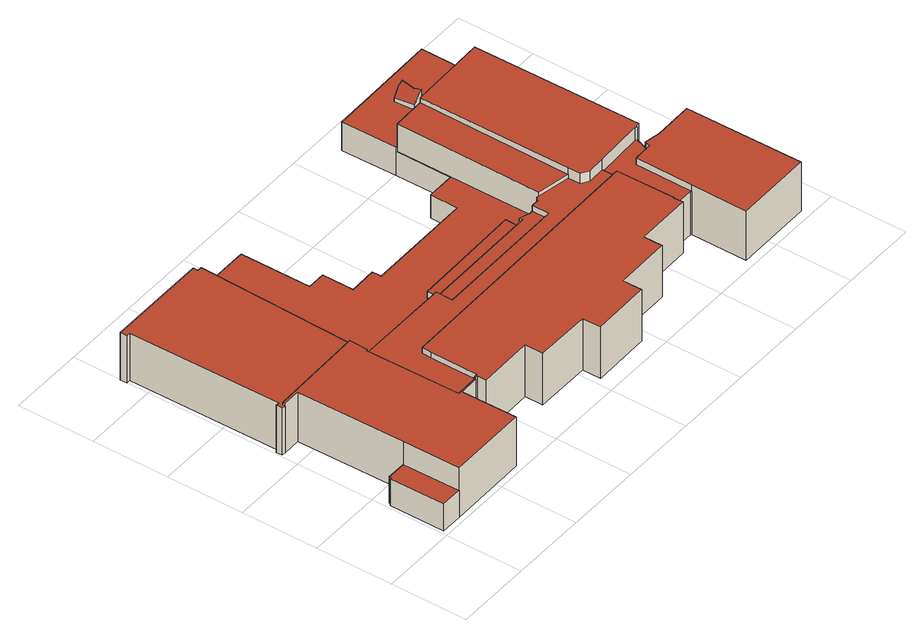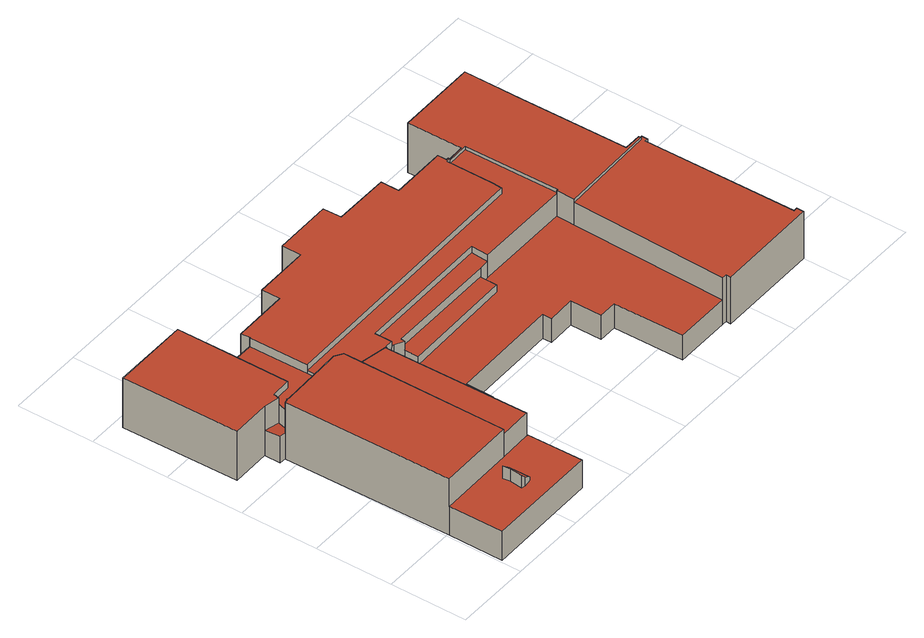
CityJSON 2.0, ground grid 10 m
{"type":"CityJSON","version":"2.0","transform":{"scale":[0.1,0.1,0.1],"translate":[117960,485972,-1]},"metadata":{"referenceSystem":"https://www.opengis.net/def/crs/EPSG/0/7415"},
"CityObjects":{
"building1":{"type":"Building","attributes":{"b3_dak_type":"slanted","b3_extrusie":"standard","b3_h_dak_50p":6.03,"b3_h_dak_70p":6.31,"b3_h_dak_max":7.17,"b3_h_dak_min":2.29,"b3_h_maaiveld":-0.951,"b3_is_glas_dak":false,"b3_kas_warenhuis":false,"b3_mutatie_ahn3_ahn4":false,"b3_mutatie_ahn4_ahn5":false,"b3_n_nok":0,"b3_n_vlakken":22,"b3_opp_buitenmuur":2156,"b3_opp_dak_plat":2074.89,"b3_opp_dak_schuin":8.24,"b3_opp_grond":2135.18,"b3_opp_scheidingsmuur":0,"b3_rmse_lod12":1.86,"b3_rmse_lod13":0.529,"b3_rmse_lod22":0.125,"b3_t_run":1780,"b3_val3dity_lod12":"[]","b3_val3dity_lod13":"[]","b3_val3dity_lod22":"[]","b3_volume_lod12":15484.68,"b3_volume_lod13":13614.12,"b3_volume_lod22":13280.94,"geconstateerd":false,"oorspronkelijkbouwjaar":1982,"status":"Pand in gebruik"},"children":["building1-1"]},
"building1-1":{"type":"BuildingPart","parents":["building1"],"geometry":[{"type":"Solid","lod":"2.2","boundaries":[[[[0,1,2,3,4,5,6,7,8,9,10,11,12,13,14,15,16,17,18,19,20,21,22,23,24,25,26,27,28,29,30,31,32,33,34,35,36,37,38,39,40,41,42,43,44,45,46,47,48,49,50,51,52,53,54]],[[55,43,42,56]],[[56,42,41,57]],[[58,59,60,61]],[[62,22,21,63]],[[64,19,18,65]],[[66,20,19,64]],[[65,18,17,67]],[[68,4,3,69]],[[70,16,15,71]],[[67,17,16,70]],[[72,7,6,73]],[[73,6,5,74]],[[71,15,14,75]],[[75,14,13,76]],[[77,9,8,78]],[[76,13,12,79]],[[79,12,11,80]],[[81,82,10,9,77]],[[78,8,7,72]],[[83,84,85,86]],[[74,5,4,68]],[[69,3,2,87]],[[88,47,46,89]],[[90,50,49,91]],[[92,29,28,93]],[[94,48,47,88]],[[95,44,43,55]],[[96,45,44,95]],[[97,91,49,48,94]],[[57,41,40,98]],[[98,40,39,99]],[[100,101,102,103]],[[104,38,37,105]],[[105,37,36,106]],[[99,39,38,104]],[[106,36,35,107]],[[108,109,110,111]],[[107,35,34,112]],[[113,25,24,114]],[[115,26,25,113]],[[116,114,24,23,117,118]],[[119,120,114,116]],[[93,28,27,121]],[[121,27,26,115,122]],[[117,23,22,62]],[[123,124,125,126]],[[80,11,10,82]],[[127,128,82,81]],[[63,21,20,66,129]],[[129,66,130,131]],[[132,0,54,133,134]],[[135,136,137,120,119]],[[138,139,140,141,142]],[[143,144,145,146,147]],[[148,149,30,29,92]],[[146,145,140,139]],[[150,151,139,138]],[[112,34,33,144,143]],[[144,33,32,152]],[[111,110,153,154]],[[155,156,157,158]],[[156,159,160,161]],[[162,163,159,156,155]],[[122,115,164,165,166]],[[166,165,84,83]],[[167,31,30,149]],[[152,32,31,167]],[[61,60,168,128,127,169]],[[170,171,172,168,60]],[[154,153,173,172,171]],[[174,175,171,170]],[[176,177,178,179]],[[180,181,177,176]],[[126,125,181,180]],[[182,52,51,183]],[[184,53,52,182]],[[185,186,59,58]],[[183,51,50,90]],[[133,54,53,184]],[[165,164,137,136]],[[142,141,136,135]],[[179,178,187,188]],[[188,187,124,123]],[[189,190,191,192]],[[192,191,163,162]],[[193,189,194,195]],[[196,195,194,197,198]],[[169,127,199,200]],[[198,197,151,150]],[[109,201,101,100]],[[161,160,201,109,108]],[[202,203,204,205,206]],[[205,204,186,185]],[[206,205,89,207]],[[207,89,46,45,96]],[[208,209,203,202]],[[210,211,209,208]],[[212,213,173,153]],[[103,102,213,212]],[[87,2,1,214]],[[200,199,214,215]],[[86,85,149,148]],[[134,133,91,97]],[[215,214,1,0,132]],[[118,117,216,217,218]],[[218,217,195,196]],[[217,216,131,219]],[[219,131,130,190,189,193]],[[158,157,175,174]],[[147,146,211,210]],[[137,164,115,113,114,120]],[[149,85,84,165,136,141,140,145,144,152,167]],[[188,123,126,180,176,179]],[[103,212,153,110,109,100]],[[211,146,139,151,197,194,189,192,162,155,158,174,170,60,59,186,204,203,209]],[[218,196,198,150,138,142,135,119,116,118]],[[214,199,127,81,77,78,72,73,74,68,69,87]],[[86,148,92,93,121,122,166,83]],[[91,133,184,182,183,90]],[[215,132,134,97,94,88,89,205,185,58,61,169,200]],[[219,193,195,217]],[[131,216,117,62,63,129],[125,124,187,178,177,181]],[[190,130,66,64,65,67,70,71,75,76,79,80,82,128,168,172,173,213,102,101,201,160,159,163,191]],[[175,157,156,161,108,111,154,171]],[[147,210,208,202,206,207,96,95,55,56,57,98,99,104,105,106,107,112,143]]]],"semantics":{"surfaces":[{"type":"GroundSurface"},{"type":"WallSurface","on_footprint_edge":true},{"type":"WallSurface","on_footprint_edge":false},{"type":"RoofSurface","b3_azimut":215.96,"b3_h_dak_50p":2.78,"b3_h_dak_70p":2.82,"b3_h_dak_max":5.3,"b3_h_dak_min":2.66,"b3_hellingshoek":5.32},{"type":"RoofSurface","b3_azimut":231.55,"b3_h_dak_50p":5.22,"b3_h_dak_70p":5.24,"b3_h_dak_max":7.03,"b3_h_dak_min":5.16,"b3_hellingshoek":0.74},{"type":"RoofSurface","b3_azimut":270.92,"b3_h_dak_50p":4.3,"b3_h_dak_70p":4.74,"b3_h_dak_max":5.21,"b3_h_dak_min":3.82,"b3_hellingshoek":42.02},{"type":"RoofSurface","b3_azimut":358.12,"b3_h_dak_50p":3.53,"b3_h_dak_70p":3.54,"b3_h_dak_max":4.75,"b3_h_dak_min":3.51,"b3_hellingshoek":1},{"type":"RoofSurface","b3_azimut":0.15,"b3_h_dak_50p":5.61,"b3_h_dak_70p":5.61,"b3_h_dak_max":6.98,"b3_h_dak_min":5.59,"b3_hellingshoek":0.324},{"type":"RoofSurface","b3_azimut":271.82,"b3_h_dak_50p":7.04,"b3_h_dak_70p":7.07,"b3_h_dak_max":7.12,"b3_h_dak_min":6.96,"b3_hellingshoek":0.816},{"type":"RoofSurface","b3_azimut":119.35,"b3_h_dak_50p":5.75,"b3_h_dak_70p":5.76,"b3_h_dak_max":6.14,"b3_h_dak_min":5.71,"b3_hellingshoek":0.232},{"type":"RoofSurface","b3_azimut":244.69,"b3_h_dak_50p":6.06,"b3_h_dak_70p":6.07,"b3_h_dak_max":6.08,"b3_h_dak_min":6.05,"b3_hellingshoek":0.114},{"type":"RoofSurface","b3_azimut":60.98,"b3_h_dak_50p":2.85,"b3_h_dak_70p":2.88,"b3_h_dak_max":6.1,"b3_h_dak_min":2.77,"b3_hellingshoek":1.65},{"type":"RoofSurface","b3_azimut":145.08,"b3_h_dak_50p":6.1,"b3_h_dak_70p":6.12,"b3_h_dak_max":6.14,"b3_h_dak_min":6.06,"b3_hellingshoek":0.202},{"type":"RoofSurface","b3_azimut":220.91,"b3_h_dak_50p":6.23,"b3_h_dak_70p":6.27,"b3_h_dak_max":6.97,"b3_h_dak_min":6.11,"b3_hellingshoek":0.767},{"type":"RoofSurface","b3_azimut":256.17,"b3_h_dak_50p":3.16,"b3_h_dak_70p":3.18,"b3_h_dak_max":5.21,"b3_h_dak_min":3.1,"b3_hellingshoek":0.358},{"type":"RoofSurface","b3_azimut":135.76,"b3_h_dak_50p":2.49,"b3_h_dak_70p":2.52,"b3_h_dak_max":5.75,"b3_h_dak_min":2.37,"b3_hellingshoek":0.353},{"type":"RoofSurface","b3_azimut":357.8,"b3_h_dak_50p":4.77,"b3_h_dak_70p":4.78,"b3_h_dak_max":5.6,"b3_h_dak_min":4.74,"b3_hellingshoek":1.2},{"type":"RoofSurface","b3_azimut":356.38,"b3_h_dak_50p":6.38,"b3_h_dak_70p":6.38,"b3_h_dak_max":6.38,"b3_h_dak_min":6.37,"b3_hellingshoek":0.0593}],"values":[[0,1,1,2,1,1,1,1,1,1,1,1,1,1,1,1,1,1,1,1,2,1,1,1,1,1,1,1,1,1,1,1,2,1,1,1,1,2,1,1,1,1,2,1,1,1,2,1,2,1,2,1,2,2,2,1,2,2,1,1,2,2,2,2,2,2,1,1,2,2,2,2,2,2,2,1,1,2,1,1,2,2,2,2,2,2,2,2,2,2,2,2,2,2,2,1,2,2,2,2,1,2,2,2,1,2,2,2,2,2,2,3,4,5,6,7,8,9,10,11,12,13,14,15,16,17]]}}]}
},
"vertices":[
[31,222,1],[8,222,1],[3,222,1],[3,230,1],[7,230,1],[5,428,1],[0,428,1],[0,437,1],[134,438,1],[134,432,1],[140,432,1],[213,432,1],[214,341,1],[238,341,1],[238,300,1],[274,301,1],[274,289,1],[415,291,1],[415,327,1],[451,327,1],[450,399,1],[449,471,1],[597,473,1],[597,402,1],[600,184,1],[609,184,1],[609,163,1],[660,164,1],[662,12,1],[561,11,1],[561,84,1],[559,84,1],[559,85,1],[530,85,1],[529,85,1],[530,73,1],[458,72,1],[458,48,1],[386,47,1],[386,22,1],[310,21,1],[309,45,1],[237,45,1],[237,69,1],[165,68,1],[165,80,1],[162,80,1],[137,79,1],[138,8,1],[33,7,1],[5,7,1],[5,79,1],[8,79,1],[8,82,1],[33,82,1],[237,69,74],[237,45,74],[309,45,74],[131,204,71],[131,204,66],[133,204,66],[133,204,71],[597,473,42],[449,471,41],[451,327,34],[415,327,34],[450,399,35],[415,291,34],[7,230,68],[3,230,68],[274,289,35],[274,301,35],[0,437,68],[0,428,68],[5,428,68],[238,300,35],[238,341,35],[134,432,67],[134,438,67],[214,341,35],[213,432,36],[140,432,67],[140,432,36],[587,160,71],[587,160,63],[561,159,62],[561,159,71],[3,222,68],[137,79,71],[162,80,71],[5,7,39],[33,7,39],[561,11,70],[662,12,71],[138,8,71],[165,68,74],[165,80,74],[33,7,71],[310,21,74],[386,22,74],[420,230,45],[420,230,34],[273,227,35],[273,227,45],[386,47,74],[458,48,74],[458,72,74],[530,73,74],[419,211,57],[419,211,45],[419,206,46],[419,206,58],[529,85,74],[609,184,39],[600,184,38],[609,163,37],[600,184,81],[597,402,42],[597,402,81],[595,183,81],[595,183,38],[660,164,71],[609,163,71],[521,448,55],[521,448,42],[510,446,41],[510,446,46],[134,228,67],[134,228,35],[450,399,41],[452,399,34],[452,399,41],[31,222,71],[33,82,38],[33,82,71],[594,182,81],[594,182,63],[594,182,38],[529,181,80],[529,181,66],[529,181,62],[591,183,63],[591,183,81],[530,85,74],[530,85,62],[529,161,62],[529,161,66],[529,161,74],[561,84,71],[561,84,62],[506,180,80],[506,180,66],[559,85,62],[273,205,46],[273,205,57],[436,206,66],[436,206,58],[436,184,58],[436,184,66],[436,206,34],[432,206,34],[432,206,58],[446,206,66],[446,206,34],[589,167,36],[589,167,63],[589,167,71],[559,84,62],[133,204,35],[134,228,71],[259,204,66],[259,204,57],[259,204,34],[273,205,34],[258,182,66],[258,182,58],[526,421,60],[526,421,42],[524,430,42],[524,430,59],[512,420,48],[512,420,41],[8,79,38],[5,79,38],[8,82,38],[133,81,71],[133,81,67],[526,447,42],[526,447,60],[453,210,66],[453,210,34],[450,210,34],[450,210,66],[453,210,71],[496,202,66],[496,202,71],[496,202,80],[496,186,66],[496,186,80],[8,225,68],[8,225,71],[419,211,34],[167,82,74],[167,82,67],[162,82,67],[162,82,71],[162,82,74],[162,80,74],[167,143,74],[167,143,66],[168,156,74],[168,156,66],[273,206,45],[273,206,34],[8,222,67],[8,222,71],[495,400,41],[495,400,73],[495,400,80],[452,399,73]
]}
